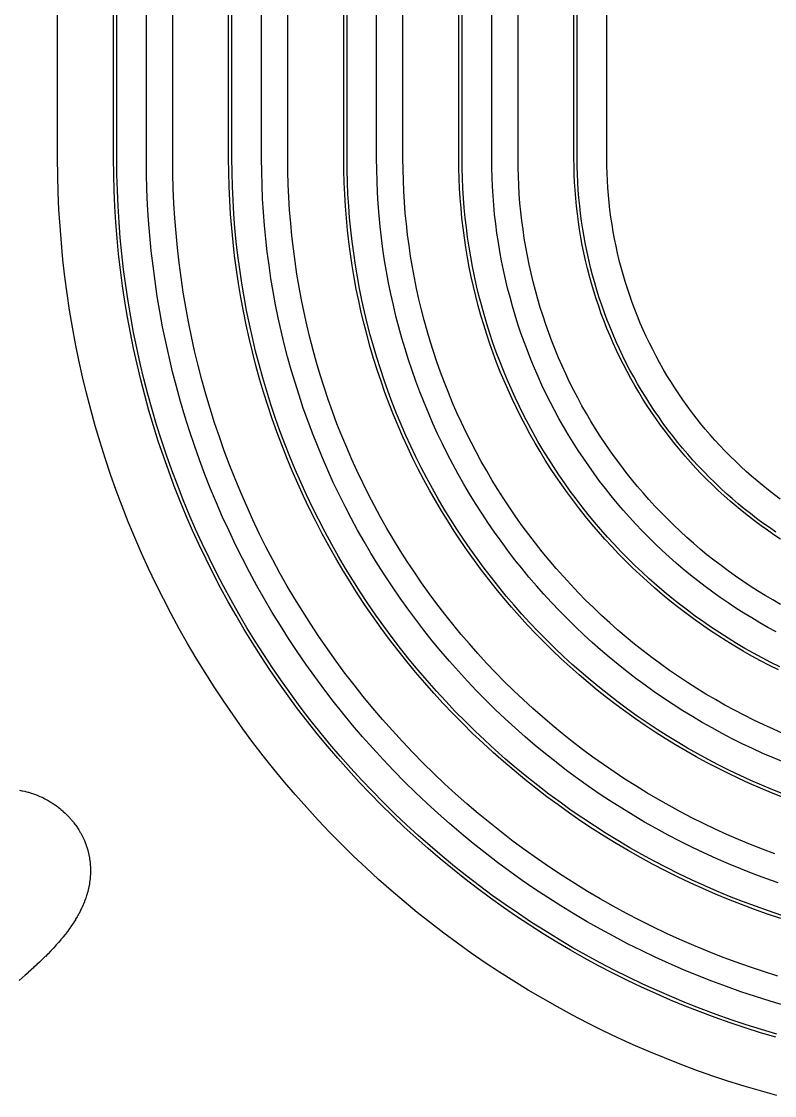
# Model space of a CAD drawing. Header units: metres. Extents: x 9 to 1211, y 9 to 2781.
# Drawn here: x 610 to 839, y 19.1 to 345.7 of the extents above; entities that cross this region are included whole.
import ezdxf

# ---------------------------------------------------------------- set-up
doc = ezdxf.new("R2010")
doc.units = ezdxf.units.M
for name, color, linetype in [('ACIKLIK', 5, 'Continuous'), ('CAM_SABLON', 4, 'Continuous'), ('DIS_KENAR_V91_Z3', 1, 'Continuous'), ('LAMBA_T4_Z4', 3, 'Continuous')]:
    doc.layers.add(name, color=color, linetype=linetype)

msp = doc.modelspace()

# ---------------------------------------------------------------- linework, layer by layer
at = {"layer": 'ACIKLIK'}
for points in [[(842.13, 46.38), (837.64, 47.71), (833.18, 49.12), (828.75, 50.6), (824.34, 52.16), (819.96, 53.8), (815.61, 55.52), (811.28, 57.31), (806.99, 59.17), (802.74, 61.11), (798.52, 63.12), (794.33, 65.21), (790.18, 67.37), (786.07, 69.6), (782, 71.91), (777.97, 74.28), (773.98, 76.72), (770.04, 79.24), (766.14, 81.82), (762.28, 84.47), (758.47, 87.18), (754.71, 89.97), (751, 92.81), (747.34, 95.73), (743.73, 98.7), (740.18, 101.74), (736.67, 104.84), (733.23, 108), (729.83, 111.22), (726.5, 114.5), (723.22, 117.83), (720, 121.23), (716.84, 124.67), (713.74, 128.18), (710.7, 131.73), (707.73, 135.34), (704.81, 139), (701.97, 142.71), (699.18, 146.47), (696.47, 150.28), (693.82, 154.14), (691.24, 158.04), (688.72, 161.98), (686.28, 165.97), (683.91, 170), (681.6, 174.07), (679.37, 178.18), (677.21, 182.33), (675.12, 186.52), (673.11, 190.74), (671.17, 194.99), (669.31, 199.28), (667.52, 203.61), (665.8, 207.96), (664.16, 212.34), (662.6, 216.75), (661.12, 221.18), (659.71, 225.64), (658.38, 230.13), (657.13, 234.64), (655.96, 239.17), (654.87, 243.71), (653.86, 248.28), (652.92, 252.86), (652.07, 257.46), (651.3, 262.08), (650.61, 266.7), (650, 271.34), (649.47, 275.99), (649.02, 280.64), (648.65, 285.31), (648.37, 289.97), (648.16, 294.65), (648.04, 299.32), (648, 304.12), (648, 1093.88)], [(840.14, 83.7), (836.31, 85.05), (832.5, 86.48), (828.72, 87.97), (824.96, 89.52), (821.23, 91.14), (817.53, 92.83), (813.86, 94.58), (810.22, 96.4), (806.61, 98.27), (803.04, 100.21), (799.5, 102.22), (796, 104.28), (792.53, 106.41), (789.1, 108.59), (785.71, 110.84), (782.36, 113.14), (779.05, 115.5), (775.78, 117.92), (772.55, 120.39), (769.37, 122.93), (766.23, 125.51), (763.14, 128.15), (760.09, 130.85), (757.1, 133.6), (754.15, 136.39), (751.24, 139.24), (748.39, 142.15), (745.6, 145.1), (742.85, 148.09), (740.15, 151.14), (737.51, 154.23), (734.93, 157.37), (732.39, 160.55), (729.92, 163.78), (727.5, 167.05), (725.14, 170.36), (722.84, 173.71), (720.59, 177.1), (718.41, 180.53), (716.28, 184), (714.22, 187.5), (712.21, 191.04), (710.27, 194.61), (708.4, 198.22), (706.58, 201.86), (704.83, 205.53), (703.14, 209.23), (701.52, 212.96), (699.97, 216.72), (698.48, 220.5), (697.05, 224.31), (695.7, 228.14), (694.4, 232), (693.18, 235.88), (692.03, 239.78), (690.94, 243.7), (689.92, 247.63), (688.97, 251.59), (688.09, 255.56), (687.28, 259.54), (686.54, 263.54), (685.87, 267.55), (685.27, 271.57), (684.74, 275.6), (684.28, 279.64), (683.89, 283.69), (683.57, 287.75), (683.32, 291.81), (683.14, 295.87), (683.04, 299.93), (683, 304.12), (683, 1093.88)], [(841.83, 120.42), (838.64, 121.74), (835.47, 123.12), (832.32, 124.55), (829.2, 126.04), (826.11, 127.58), (823.05, 129.18), (820.01, 130.83), (817, 132.53), (814.02, 134.28), (811.08, 136.09), (808.16, 137.94), (805.28, 139.85), (802.43, 141.81), (799.62, 143.82), (796.84, 145.87), (794.1, 147.97), (791.4, 150.13), (788.73, 152.32), (786.1, 154.57), (783.51, 156.86), (780.97, 159.19), (778.46, 161.57), (775.99, 163.99), (773.57, 166.46), (771.19, 168.97), (768.86, 171.51), (766.57, 174.1), (764.32, 176.73), (762.13, 179.4), (759.97, 182.1), (757.87, 184.84), (755.82, 187.62), (753.81, 190.43), (751.85, 193.28), (749.94, 196.16), (748.09, 199.08), (746.28, 202.02), (744.53, 205), (742.83, 208.01), (741.18, 211.05), (739.58, 214.11), (738.04, 217.2), (736.55, 220.32), (735.12, 223.47), (733.74, 226.64), (732.42, 229.83), (731.15, 233.04), (729.94, 236.28), (728.79, 239.54), (727.69, 242.81), (726.65, 246.11), (725.67, 249.42), (724.75, 252.75), (723.88, 256.1), (723.08, 259.46), (722.33, 262.83), (721.64, 266.22), (721.01, 269.62), (720.44, 273.03), (719.93, 276.44), (719.48, 279.87), (719.09, 283.3), (718.75, 286.74), (718.48, 290.19), (718.27, 293.64), (718.12, 297.09), (718.03, 300.54), (718, 304.12), (718, 1093.88)], [(839.48, 160.08), (836.98, 161.44), (834.5, 162.84), (832.05, 164.28), (829.62, 165.77), (827.22, 167.3), (824.85, 168.87), (822.51, 170.48), (820.19, 172.13), (817.9, 173.82), (815.65, 175.56), (813.42, 177.33), (811.23, 179.14), (809.06, 180.98), (806.93, 182.87), (804.83, 184.79), (802.77, 186.75), (800.74, 188.74), (798.75, 190.77), (796.79, 192.83), (794.87, 194.93), (792.98, 197.06), (791.14, 199.23), (789.33, 201.42), (787.56, 203.65), (785.82, 205.9), (784.13, 208.19), (782.48, 210.51), (780.87, 212.85), (779.3, 215.22), (777.77, 217.62), (776.28, 220.05), (774.84, 222.5), (773.44, 224.98), (772.08, 227.48), (770.77, 230), (769.5, 232.55), (768.27, 235.11), (767.09, 237.7), (765.96, 240.31), (764.87, 242.94), (763.83, 245.59), (762.83, 248.25), (761.88, 250.93), (760.98, 253.63), (760.12, 256.34), (759.32, 259.07), (758.56, 261.81), (757.84, 264.57), (757.18, 267.33), (756.56, 270.11), (756, 272.9), (755.48, 275.7), (755.01, 278.5), (754.59, 281.31), (754.22, 284.14), (753.89, 286.96), (753.62, 289.79), (753.4, 292.63), (753.22, 295.47), (753.1, 298.31), (753.03, 301.16), (753, 304.12), (753, 1093.88)], [(840.76, 200.45), (838.97, 201.78), (837.2, 203.14), (835.45, 204.53), (833.72, 205.95), (832.03, 207.4), (830.35, 208.88), (828.7, 210.39), (827.08, 211.93), (825.49, 213.49), (823.93, 215.08), (822.39, 216.7), (820.88, 218.35), (819.4, 220.03), (817.95, 221.72), (816.53, 223.45), (815.14, 225.2), (813.78, 226.97), (812.45, 228.76), (811.15, 230.58), (809.88, 232.42), (808.65, 234.29), (807.45, 236.17), (806.28, 238.08), (805.15, 240), (804.05, 241.94), (802.98, 243.91), (801.95, 245.89), (800.96, 247.89), (799.99, 249.91), (799.07, 251.94), (798.18, 253.99), (797.32, 256.05), (796.5, 258.13), (795.72, 260.22), (794.97, 262.33), (794.27, 264.45), (793.59, 266.58), (792.96, 268.72), (792.36, 270.87), (791.8, 273.03), (791.28, 275.21), (790.8, 277.39), (790.35, 279.58), (789.95, 281.77), (789.58, 283.98), (789.25, 286.19), (788.96, 288.4), (788.7, 290.62), (788.49, 292.84), (788.31, 295.07), (788.18, 297.3), (788.08, 299.53), (788.02, 301.77), (788, 304.12), (788, 1093.88)]]:
    msp.add_lwpolyline(points, dxfattribs=at)
at = {"layer": 'CAM_SABLON'}
for points in [[(839.65, 37.73), (835.01, 39.1), (830.4, 40.56), (825.82, 42.09), (821.26, 43.71), (816.73, 45.4), (812.23, 47.17), (807.77, 49.02), (803.33, 50.95), (798.94, 52.95), (794.57, 55.03), (790.24, 57.19), (785.96, 59.42), (781.71, 61.73), (777.5, 64.11), (773.33, 66.57), (769.21, 69.09), (765.14, 71.69), (761.1, 74.36), (757.12, 77.1), (753.18, 79.9), (749.3, 82.78), (745.46, 85.72), (741.68, 88.73), (737.95, 91.81), (734.27, 94.95), (730.65, 98.15), (727.09, 101.42), (723.58, 104.74), (720.13, 108.13), (716.74, 111.58), (713.42, 115.09), (710.15, 118.65), (706.95, 122.27), (703.81, 125.95), (700.73, 129.68), (697.72, 133.46), (694.78, 137.3), (691.9, 141.18), (689.1, 145.12), (686.36, 149.1), (683.69, 153.14), (681.09, 157.21), (678.57, 161.33), (676.11, 165.5), (673.73, 169.71), (671.42, 173.96), (669.19, 178.24), (667.03, 182.57), (664.95, 186.94), (662.95, 191.33), (661.02, 195.77), (659.17, 200.23), (657.4, 204.73), (655.71, 209.26), (654.09, 213.82), (652.56, 218.4), (651.1, 223.01), (649.73, 227.65), (648.44, 232.31), (647.23, 236.99), (646.1, 241.69), (645.05, 246.41), (644.09, 251.15), (643.21, 255.9), (642.41, 260.67), (641.7, 265.45), (641.07, 270.24), (640.52, 275.05), (640.05, 279.86), (639.68, 284.68), (639.38, 289.5), (639.17, 294.33), (639.04, 299.17), (639, 304.08), (639, 1093.92)], [(841.22, 73.84), (837.21, 75.19), (833.23, 76.6), (829.28, 78.07), (825.35, 79.62), (821.44, 81.24), (817.57, 82.92), (813.73, 84.67), (809.91, 86.49), (806.13, 88.38), (802.39, 90.33), (798.68, 92.34), (795, 94.42), (791.36, 96.57), (787.76, 98.77), (784.2, 101.04), (780.68, 103.37), (777.19, 105.77), (773.76, 108.22), (770.36, 110.73), (767.01, 113.3), (763.7, 115.93), (760.45, 118.62), (757.23, 121.36), (754.07, 124.16), (750.96, 127.01), (747.89, 129.92), (744.88, 132.88), (741.92, 135.89), (739.01, 138.96), (736.16, 142.07), (733.36, 145.23), (730.62, 148.45), (727.93, 151.7), (725.3, 155.01), (722.73, 158.36), (720.22, 161.76), (717.77, 165.19), (715.37, 168.68), (713.04, 172.2), (710.77, 175.76), (708.57, 179.36), (706.42, 183), (704.34, 186.68), (702.33, 190.39), (700.38, 194.13), (698.49, 197.91), (696.67, 201.73), (694.92, 205.57), (693.24, 209.44), (691.62, 213.35), (690.07, 217.28), (688.6, 221.23), (687.19, 225.21), (685.84, 229.22), (684.57, 233.25), (683.38, 237.3), (682.25, 241.37), (681.19, 245.46), (680.2, 249.56), (679.29, 253.69), (678.45, 257.82), (677.68, 261.98), (676.98, 266.14), (676.36, 270.32), (675.8, 274.51), (675.33, 278.7), (674.92, 282.91), (674.59, 287.12), (674.33, 291.33), (674.15, 295.55), (674.04, 299.78), (674, 304.08), (674, 1093.92)], [(841.82, 110.75), (838.46, 112.07), (835.12, 113.46), (831.81, 114.9), (828.52, 116.39), (825.26, 117.95), (822.02, 119.56), (818.82, 121.23), (815.64, 122.95), (812.5, 124.73), (809.39, 126.57), (806.31, 128.45), (803.26, 130.4), (800.25, 132.39), (797.27, 134.44), (794.33, 136.53), (791.42, 138.68), (788.56, 140.88), (785.73, 143.13), (782.94, 145.43), (780.2, 147.78), (777.49, 150.17), (774.83, 152.61), (772.21, 155.1), (769.63, 157.63), (767.1, 160.21), (764.61, 162.83), (762.17, 165.49), (759.78, 168.2), (757.43, 170.94), (755.13, 173.73), (752.88, 176.56), (750.68, 179.42), (748.53, 182.33), (746.44, 185.27), (744.39, 188.25), (742.4, 191.26), (740.45, 194.31), (738.57, 197.39), (736.73, 200.5), (734.95, 203.64), (733.23, 206.82), (731.56, 210.02), (729.95, 213.26), (728.39, 216.52), (726.9, 219.81), (725.46, 223.12), (724.07, 226.46), (722.75, 229.82), (721.48, 233.2), (720.28, 236.61), (719.13, 240.03), (718.05, 243.48), (717.02, 246.94), (716.05, 250.42), (715.15, 253.92), (714.31, 257.44), (713.52, 260.96), (712.8, 264.5), (712.15, 268.05), (711.55, 271.62), (711.02, 275.19), (710.54, 278.77), (710.13, 282.36), (709.79, 285.96), (709.5, 289.56), (709.28, 293.17), (709.13, 296.78), (709.03, 300.39), (709, 304.08), (709, 1093.92)], [(840.6, 149.41), (837.91, 150.75), (835.25, 152.13), (832.61, 153.57), (830, 155.04), (827.41, 156.57), (824.85, 158.14), (822.32, 159.75), (819.82, 161.41), (817.35, 163.11), (814.9, 164.85), (812.49, 166.64), (810.11, 168.46), (807.76, 170.33), (805.44, 172.24), (803.16, 174.19), (800.91, 176.18), (798.7, 178.21), (796.52, 180.27), (794.38, 182.38), (792.27, 184.52), (790.21, 186.7), (788.18, 188.91), (786.19, 191.16), (784.24, 193.44), (782.33, 195.76), (780.46, 198.11), (778.64, 200.49), (776.85, 202.9), (775.11, 205.35), (773.41, 207.82), (771.75, 210.32), (770.14, 212.85), (768.57, 215.41), (767.04, 218), (765.57, 220.61), (764.13, 223.25), (762.75, 225.91), (761.41, 228.6), (760.12, 231.31), (758.87, 234.04), (757.67, 236.79), (756.53, 239.57), (755.42, 242.36), (754.37, 245.17), (753.37, 248), (752.42, 250.85), (751.52, 253.71), (750.66, 256.59), (749.86, 259.48), (749.11, 262.39), (748.41, 265.31), (747.76, 268.24), (747.16, 271.18), (746.61, 274.13), (746.12, 277.09), (745.67, 280.06), (745.28, 283.04), (744.94, 286.02), (744.66, 289.01), (744.42, 292), (744.24, 295), (744.11, 298), (744.03, 301), (744, 304.08), (744, 1093.92)], [(839.39, 190.42), (837.42, 191.78), (835.47, 193.17), (833.55, 194.59), (831.65, 196.04), (829.78, 197.53), (827.94, 199.05), (826.12, 200.61), (824.33, 202.19), (822.57, 203.81), (820.83, 205.45), (819.13, 207.13), (817.45, 208.83), (815.81, 210.57), (814.19, 212.33), (812.61, 214.12), (811.05, 215.94), (809.53, 217.78), (808.04, 219.65), (806.59, 221.55), (805.17, 223.47), (803.78, 225.42), (802.42, 227.39), (801.1, 229.38), (799.82, 231.4), (798.57, 233.44), (797.36, 235.5), (796.18, 237.58), (795.04, 239.68), (793.93, 241.8), (792.87, 243.94), (791.84, 246.1), (790.84, 248.28), (789.89, 250.47), (788.98, 252.68), (788.1, 254.9), (787.26, 257.14), (786.46, 259.4), (785.71, 261.66), (784.99, 263.95), (784.31, 266.24), (783.67, 268.54), (783.07, 270.86), (782.51, 273.18), (781.99, 275.52), (781.52, 277.86), (781.08, 280.21), (780.69, 282.57), (780.33, 284.93), (780.02, 287.3), (779.75, 289.68), (779.52, 292.06), (779.33, 294.44), (779.19, 296.83), (779.08, 299.22), (779.02, 301.61), (779, 304.08), (779, 1093.92)]]:
    msp.add_lwpolyline(points, dxfattribs=at)
at = {"layer": 'DIS_KENAR_V91_Z3'}
for points in [[(839.65, 19.05), (834.69, 20.43), (829.75, 21.89), (824.84, 23.44), (819.96, 25.07), (815.1, 26.79), (810.28, 28.59), (805.49, 30.48), (800.73, 32.45), (796.01, 34.5), (791.33, 36.64), (786.68, 38.86), (782.07, 41.15), (777.51, 43.53), (772.98, 45.99), (768.5, 48.52), (764.06, 51.14), (759.67, 53.83), (755.33, 56.59), (751.04, 59.43), (746.79, 62.35), (742.6, 65.34), (738.46, 68.4), (734.38, 71.54), (730.35, 74.74), (726.38, 78.02), (722.46, 81.36), (718.61, 84.77), (714.81, 88.25), (711.08, 91.79), (707.4, 95.4), (703.79, 99.08), (700.25, 102.81), (696.77, 106.61), (693.36, 110.46), (690.02, 114.38), (686.74, 118.35), (683.54, 122.38), (680.4, 126.46), (677.34, 130.6), (674.35, 134.79), (671.43, 139.04), (668.59, 143.33), (665.83, 147.67), (663.14, 152.06), (660.52, 156.5), (657.99, 160.98), (655.53, 165.51), (653.15, 170.07), (650.86, 174.68), (648.64, 179.33), (646.5, 184.01), (644.45, 188.73), (642.48, 193.49), (640.59, 198.28), (638.79, 203.1), (637.07, 207.96), (635.44, 212.84), (633.89, 217.75), (632.43, 222.69), (631.05, 227.65), (629.76, 232.63), (628.56, 237.64), (627.45, 242.67), (626.42, 247.71), (625.48, 252.77), (624.63, 257.85), (623.87, 262.94), (623.2, 268.05), (622.62, 273.16), (622.12, 278.29), (621.72, 283.42), (621.4, 288.56), (621.18, 293.7), (621.04, 298.85), (621, 304), (621, 1094)], [(839.98, 55.36), (835.66, 56.73), (831.35, 58.17), (827.07, 59.68), (822.82, 61.27), (818.6, 62.93), (814.41, 64.67), (810.25, 66.48), (806.12, 68.36), (802.02, 70.31), (797.96, 72.34), (793.94, 74.43), (789.95, 76.6), (786, 78.83), (782.09, 81.14), (778.22, 83.51), (774.39, 85.95), (770.61, 88.45), (766.87, 91.02), (763.18, 93.66), (759.53, 96.35), (755.93, 99.12), (752.38, 101.94), (748.88, 104.83), (745.42, 107.78), (742.03, 110.78), (738.68, 113.85), (735.39, 116.97), (732.15, 120.15), (728.97, 123.39), (725.85, 126.68), (722.78, 130.03), (719.78, 133.42), (716.83, 136.88), (713.94, 140.38), (711.12, 143.93), (708.35, 147.53), (705.66, 151.18), (703.02, 154.87), (700.45, 158.61), (697.95, 162.39), (695.51, 166.22), (693.14, 170.09), (690.83, 174), (688.6, 177.95), (686.43, 181.94), (684.34, 185.96), (682.31, 190.02), (680.36, 194.12), (678.48, 198.25), (676.67, 202.41), (674.93, 206.6), (673.27, 210.82), (671.68, 215.07), (670.17, 219.35), (668.73, 223.66), (667.36, 227.98), (666.07, 232.33), (664.86, 236.71), (663.72, 241.1), (662.66, 245.51), (661.68, 249.94), (660.78, 254.39), (659.95, 258.85), (659.2, 263.33), (658.53, 267.81), (657.94, 272.31), (657.42, 276.82), (656.99, 281.34), (656.63, 285.86), (656.36, 290.39), (656.16, 294.93), (656.04, 299.46), (656, 304), (656, 1094)], [(839.05, 92.57), (835.37, 93.94), (831.71, 95.38), (828.09, 96.89), (824.48, 98.45), (820.91, 100.08), (817.37, 101.77), (813.85, 103.52), (810.37, 105.34), (806.92, 107.21), (803.5, 109.14), (800.12, 111.14), (796.77, 113.19), (793.46, 115.3), (790.18, 117.47), (786.95, 119.69), (783.75, 121.97), (780.59, 124.31), (777.48, 126.7), (774.4, 129.14), (771.37, 131.64), (768.39, 134.19), (765.45, 136.79), (762.55, 139.45), (759.7, 142.15), (756.9, 144.9), (754.15, 147.7), (751.45, 150.55), (748.79, 153.45), (746.19, 156.39), (743.64, 159.37), (741.14, 162.4), (738.7, 165.48), (736.31, 168.59), (733.97, 171.75), (731.69, 174.95), (729.47, 178.18), (727.3, 181.46), (725.19, 184.77), (723.14, 188.12), (721.14, 191.5), (719.21, 194.92), (717.34, 198.37), (715.52, 201.85), (713.77, 205.37), (712.08, 208.91), (710.45, 212.48), (708.89, 216.09), (707.38, 219.71), (705.94, 223.37), (704.57, 227.05), (703.26, 230.75), (702.01, 234.47), (700.83, 238.22), (699.72, 241.98), (698.67, 245.77), (697.68, 249.57), (696.77, 253.39), (695.92, 257.22), (695.13, 261.07), (694.42, 264.93), (693.77, 268.8), (693.19, 272.69), (692.68, 276.58), (692.23, 280.48), (691.86, 284.39), (691.55, 288.3), (691.31, 292.22), (691.14, 296.15), (691.03, 300.07), (691, 304), (691, 1094)], [(841.76, 129.1), (838.72, 130.43), (835.7, 131.8), (832.71, 133.23), (829.74, 134.71), (826.8, 136.24), (823.89, 137.82), (821, 139.46), (818.14, 141.14), (815.32, 142.87), (812.52, 144.65), (809.75, 146.48), (807.02, 148.36), (804.32, 150.29), (801.66, 152.26), (799.02, 154.28), (796.43, 156.34), (793.87, 158.45), (791.35, 160.61), (788.87, 162.8), (786.42, 165.04), (784.01, 167.33), (781.65, 169.65), (779.33, 172.01), (777.04, 174.42), (774.8, 176.87), (772.61, 179.35), (770.45, 181.87), (768.34, 184.43), (766.28, 187.02), (764.26, 189.66), (762.29, 192.32), (760.36, 195.02), (758.48, 197.75), (756.65, 200.52), (754.87, 203.32), (753.14, 206.14), (751.46, 209), (749.82, 211.89), (748.24, 214.8), (746.71, 217.74), (745.23, 220.71), (743.8, 223.7), (742.43, 226.72), (741.1, 229.76), (739.84, 232.82), (738.62, 235.91), (737.46, 239.02), (736.35, 242.14), (735.3, 245.29), (734.3, 248.45), (733.36, 251.63), (732.47, 254.82), (731.64, 258.03), (730.87, 261.26), (730.15, 264.5), (729.49, 267.75), (728.89, 271.01), (728.34, 274.28), (727.85, 277.56), (727.42, 280.84), (727.04, 284.14), (726.72, 287.44), (726.46, 290.75), (726.26, 294.06), (726.12, 297.37), (726.03, 300.68), (726, 304), (726, 1094)], [(840.85, 168.43), (838.5, 169.77), (836.17, 171.14), (833.86, 172.55), (831.58, 174.01), (829.33, 175.5), (827.1, 177.03), (824.89, 178.6), (822.72, 180.21), (820.57, 181.86), (818.46, 183.54), (816.37, 185.26), (814.31, 187.02), (812.28, 188.81), (810.29, 190.64), (808.33, 192.5), (806.4, 194.4), (804.5, 196.33), (802.64, 198.29), (800.81, 200.28), (799.02, 202.31), (797.26, 204.37), (795.54, 206.46), (793.86, 208.57), (792.21, 210.72), (790.6, 212.89), (789.03, 215.1), (787.5, 217.33), (786.01, 219.58), (784.55, 221.86), (783.14, 224.17), (781.77, 226.5), (780.43, 228.85), (779.14, 231.23), (777.89, 233.63), (776.69, 236.05), (775.52, 238.49), (774.4, 240.96), (773.32, 243.44), (772.29, 245.94), (771.3, 248.45), (770.35, 250.99), (769.44, 253.54), (768.59, 256.1), (767.77, 258.68), (767, 261.28), (766.28, 263.88), (765.6, 266.5), (764.97, 269.13), (764.39, 271.77), (763.85, 274.42), (763.35, 277.08), (762.91, 279.75), (762.51, 282.43), (762.16, 285.11), (761.85, 287.8), (761.59, 290.49), (761.38, 293.19), (761.21, 295.89), (761.09, 298.59), (761.02, 301.29), (761, 304), (761, 1094)], [(609.4, 111.88), (610.09, 111.76), (610.3, 111.72), (610.99, 111.57), (611.2, 111.52), (611.89, 111.35), (612.1, 111.29), (612.78, 111.09), (612.99, 111.03), (613.67, 110.8), (613.87, 110.73), (614.55, 110.48), (614.75, 110.4), (615.41, 110.13), (615.61, 110.04), (616.27, 109.74), (616.46, 109.65), (617.12, 109.33), (617.3, 109.23), (617.95, 108.88), (618.13, 108.77), (618.76, 108.4), (618.94, 108.29), (619.56, 107.9), (619.74, 107.78), (620.34, 107.36), (620.51, 107.24), (621.1, 106.8), (621.27, 106.67), (621.84, 106.21), (622.01, 106.08), (622.56, 105.6), (622.72, 105.45), (623.26, 104.96), (623.42, 104.81), (623.94, 104.29), (624.09, 104.14), (624.58, 103.61), (624.73, 103.45), (625.21, 102.9), (625.35, 102.73), (625.8, 102.17), (625.94, 102), (626.37, 101.42), (626.5, 101.24), (626.91, 100.65), (627.03, 100.47), (627.41, 99.87), (627.53, 99.67), (627.89, 99.06), (628, 98.87), (628.34, 98.24), (628.44, 98.04), (628.75, 97.41), (628.85, 97.2), (629.13, 96.56), (629.22, 96.35), (629.48, 95.7), (629.56, 95.48), (629.79, 94.83), (629.86, 94.61), (630.06, 93.95), (630.13, 93.72), (630.31, 93.06), (630.36, 92.83), (630.51, 92.16), (630.56, 91.92), (630.68, 91.25), (630.72, 91.01), (630.82, 90.33), (630.85, 90.09), (630.91, 89.41), (630.93, 89.17), (630.97, 88.48), (630.98, 88.24), (631, 87.55), (631, 87.31), (630.98, 86.62), (630.97, 86.38), (630.93, 85.68), (630.91, 85.45), (630.84, 84.74), (630.82, 84.51), (630.72, 83.8), (630.68, 83.57), (630.56, 82.86), (630.52, 82.64), (630.36, 81.92), (630.31, 81.7), (630.13, 80.98), (630.07, 80.77), (629.86, 80.04), (629.79, 79.84), (629.55, 79.1), (629.48, 78.91), (629.21, 78.16), (629.14, 77.98), (628.84, 77.23), (628.76, 77.06), (628.43, 76.31), (628.35, 76.14), (627.99, 75.38), (627.91, 75.22), (627.51, 74.46), (627.43, 74.31), (627.01, 73.55), (626.93, 73.4), (626.47, 72.64), (626.39, 72.5), (625.91, 71.73), (625.83, 71.61), (625.32, 70.83), (625.24, 70.71), (624.7, 69.94), (624.62, 69.83), (624.05, 69.05), (623.97, 68.95), (623.38, 68.17), (623.3, 68.07), (622.71, 67.33), (622.65, 67.25), (621.99, 66.46), (621.92, 66.37), (621.25, 65.59), (621.19, 65.51), (620.49, 64.73), (620.43, 64.66), (619.71, 63.87), (619.65, 63.81), (618.91, 63.02), (618.85, 62.96), (618.09, 62.18), (618.04, 62.13), (617.26, 61.34), (617.21, 61.29), (616.41, 60.51), (616.37, 60.47), (615.55, 59.68), (615.51, 59.64), (614.68, 58.86), (614.65, 58.83), (613.8, 58.05), (613.77, 58.01), (612.92, 57.24), (612.88, 57.21), (612.02, 56.43), (611.99, 56.41), (611.12, 55.63), (611.1, 55.61), (610.21, 54.83), (610.19, 54.82), (609.31, 54.04)]]:
    msp.add_lwpolyline(points, dxfattribs=at)
at = {"layer": 'LAMBA_T4_Z4'}
for points in [[(839.37, 36.77), (834.72, 38.15), (830.09, 39.61), (825.49, 41.15), (820.92, 42.77), (816.37, 44.47), (811.86, 46.24), (807.38, 48.1), (802.93, 50.03), (798.51, 52.05), (794.13, 54.14), (789.79, 56.3), (785.49, 58.54), (781.22, 60.86), (777, 63.25), (772.82, 65.71), (768.68, 68.24), (764.59, 70.85), (760.54, 73.53), (756.55, 76.28), (752.6, 79.09), (748.7, 81.98), (744.85, 84.93), (741.05, 87.95), (737.31, 91.04), (733.62, 94.19), (729.98, 97.41), (726.4, 100.68), (722.89, 104.02), (719.42, 107.42), (716.02, 110.89), (712.68, 114.4), (709.41, 117.98), (706.19, 121.62), (703.04, 125.31), (699.95, 129.05), (696.93, 132.85), (693.98, 136.7), (691.09, 140.6), (688.28, 144.55), (685.53, 148.54), (682.85, 152.59), (680.24, 156.68), (677.71, 160.82), (675.25, 165), (672.86, 169.22), (670.54, 173.49), (668.3, 177.79), (666.14, 182.13), (664.05, 186.51), (662.03, 190.93), (660.1, 195.38), (658.24, 199.86), (656.47, 204.37), (654.77, 208.92), (653.15, 213.49), (651.61, 218.09), (650.15, 222.72), (648.77, 227.37), (647.47, 232.05), (646.26, 236.75), (645.13, 241.46), (644.08, 246.2), (643.11, 250.96), (642.22, 255.73), (641.42, 260.51), (640.71, 265.31), (640.07, 270.12), (639.52, 274.94), (639.06, 279.77), (638.68, 284.61), (638.38, 289.45), (638.17, 294.3), (638.04, 299.15), (638, 304.07), (638, 1093.93)], [(840.91, 72.89), (836.89, 74.24), (832.89, 75.66), (828.92, 77.14), (824.97, 78.69), (821.05, 80.32), (817.16, 82.01), (813.3, 83.77), (809.48, 85.59), (805.68, 87.49), (801.92, 89.44), (798.19, 91.47), (794.5, 93.56), (790.85, 95.71), (787.23, 97.92), (783.65, 100.2), (780.12, 102.54), (776.62, 104.95), (773.17, 107.41), (769.76, 109.93), (766.39, 112.51), (763.08, 115.15), (759.8, 117.85), (756.58, 120.61), (753.4, 123.42), (750.27, 126.28), (747.2, 129.2), (744.17, 132.17), (741.2, 135.2), (738.28, 138.27), (735.42, 141.4), (732.61, 144.58), (729.85, 147.8), (727.15, 151.08), (724.51, 154.39), (721.93, 157.76), (719.41, 161.17), (716.95, 164.62), (714.54, 168.12), (712.2, 171.65), (709.92, 175.23), (707.71, 178.85), (705.56, 182.5), (703.47, 186.19), (701.44, 189.92), (699.49, 193.68), (697.59, 197.48), (695.77, 201.3), (694.01, 205.16), (692.32, 209.05), (690.69, 212.97), (689.14, 216.92), (687.66, 220.89), (686.24, 224.89), (684.89, 228.91), (683.62, 232.95), (682.41, 237.02), (681.28, 241.11), (680.22, 245.21), (679.23, 249.34), (678.31, 253.48), (677.47, 257.63), (676.69, 261.8), (675.99, 265.99), (675.37, 270.18), (674.81, 274.39), (674.33, 278.6), (673.93, 282.82), (673.59, 287.05), (673.33, 291.28), (673.15, 295.52), (673.04, 299.76), (673, 304.07), (673, 1093.93)], [(841.46, 109.82), (838.08, 111.15), (834.73, 112.54), (831.4, 113.98), (828.1, 115.49), (824.82, 117.05), (821.57, 118.67), (818.35, 120.35), (815.16, 122.08), (812, 123.87), (808.87, 125.71), (805.78, 127.61), (802.72, 129.56), (799.69, 131.56), (796.7, 133.62), (793.74, 135.72), (790.82, 137.88), (787.94, 140.09), (785.1, 142.35), (782.3, 144.66), (779.54, 147.02), (776.82, 149.43), (774.14, 151.88), (771.51, 154.38), (768.92, 156.92), (766.38, 159.51), (763.88, 162.14), (761.43, 164.82), (759.02, 167.54), (756.66, 170.3), (754.35, 173.1), (752.09, 175.94), (749.88, 178.82), (747.72, 181.74), (745.62, 184.7), (743.56, 187.69), (741.56, 190.72), (739.61, 193.78), (737.71, 196.87), (735.87, 200), (734.08, 203.16), (732.35, 206.35), (730.67, 209.57), (729.05, 212.82), (727.49, 216.1), (725.98, 219.4), (724.54, 222.73), (723.15, 226.08), (721.82, 229.46), (720.54, 232.86), (719.33, 236.28), (718.18, 239.72), (717.09, 243.19), (716.06, 246.67), (715.09, 250.17), (714.18, 253.68), (713.33, 257.21), (712.55, 260.75), (711.82, 264.31), (711.16, 267.88), (710.56, 271.46), (710.02, 275.05), (709.55, 278.65), (709.14, 282.26), (708.79, 285.87), (708.51, 289.49), (708.29, 293.11), (708.13, 296.74), (708.03, 300.37), (708, 304.07), (708, 1093.93)], [(840.16, 148.51), (837.46, 149.86), (834.78, 151.25), (832.13, 152.69), (829.5, 154.18), (826.9, 155.71), (824.32, 157.29), (821.78, 158.91), (819.26, 160.58), (816.77, 162.29), (814.31, 164.04), (811.89, 165.84), (809.49, 167.67), (807.13, 169.55), (804.8, 171.47), (802.5, 173.44), (800.24, 175.44), (798.01, 177.48), (795.82, 179.55), (793.67, 181.67), (791.55, 183.82), (789.48, 186.01), (787.44, 188.24), (785.44, 190.5), (783.47, 192.8), (781.55, 195.13), (779.67, 197.49), (777.84, 199.89), (776.04, 202.31), (774.29, 204.77), (772.58, 207.26), (770.91, 209.78), (769.29, 212.32), (767.71, 214.9), (766.18, 217.5), (764.69, 220.13), (763.25, 222.78), (761.86, 225.46), (760.51, 228.16), (759.21, 230.89), (757.96, 233.63), (756.75, 236.4), (755.6, 239.19), (754.49, 242), (753.43, 244.83), (752.43, 247.68), (751.47, 250.54), (750.56, 253.42), (749.7, 256.31), (748.9, 259.22), (748.14, 262.15), (747.43, 265.08), (746.78, 268.03), (746.18, 270.99), (745.63, 273.96), (745.13, 276.94), (744.68, 279.92), (744.29, 282.92), (743.95, 285.92), (743.66, 288.92), (743.42, 291.93), (743.24, 294.95), (743.11, 297.96), (743.03, 300.98), (743, 304.07), (743, 1093.93)], [(840.84, 188.26), (838.83, 189.59), (836.85, 190.96), (834.89, 192.36), (832.95, 193.79), (831.04, 195.26), (829.15, 196.75), (827.3, 198.29), (825.46, 199.85), (823.66, 201.45), (821.88, 203.07), (820.14, 204.73), (818.42, 206.42), (816.73, 208.14), (815.07, 209.88), (813.45, 211.66), (811.85, 213.46), (810.29, 215.3), (808.75, 217.15), (807.26, 219.04), (805.79, 220.95), (804.36, 222.89), (802.96, 224.85), (801.59, 226.83), (800.26, 228.84), (798.97, 230.87), (797.71, 232.93), (796.49, 235), (795.3, 237.1), (794.15, 239.21), (793.04, 241.35), (791.97, 243.51), (790.93, 245.68), (789.93, 247.87), (788.97, 250.08), (788.05, 252.3), (787.17, 254.55), (786.32, 256.8), (785.52, 259.07), (784.75, 261.36), (784.03, 263.65), (783.35, 265.96), (782.7, 268.28), (782.1, 270.61), (781.54, 272.96), (781.02, 275.31), (780.54, 277.67), (780.1, 280.04), (779.7, 282.41), (779.34, 284.79), (779.03, 287.18), (778.76, 289.58), (778.53, 291.97), (778.34, 294.37), (778.19, 296.78), (778.08, 299.18), (778.02, 301.59), (778, 304.07), (778, 1093.93)]]:
    msp.add_lwpolyline(points, dxfattribs=at)

doc.saveas('drawing.dxf')
